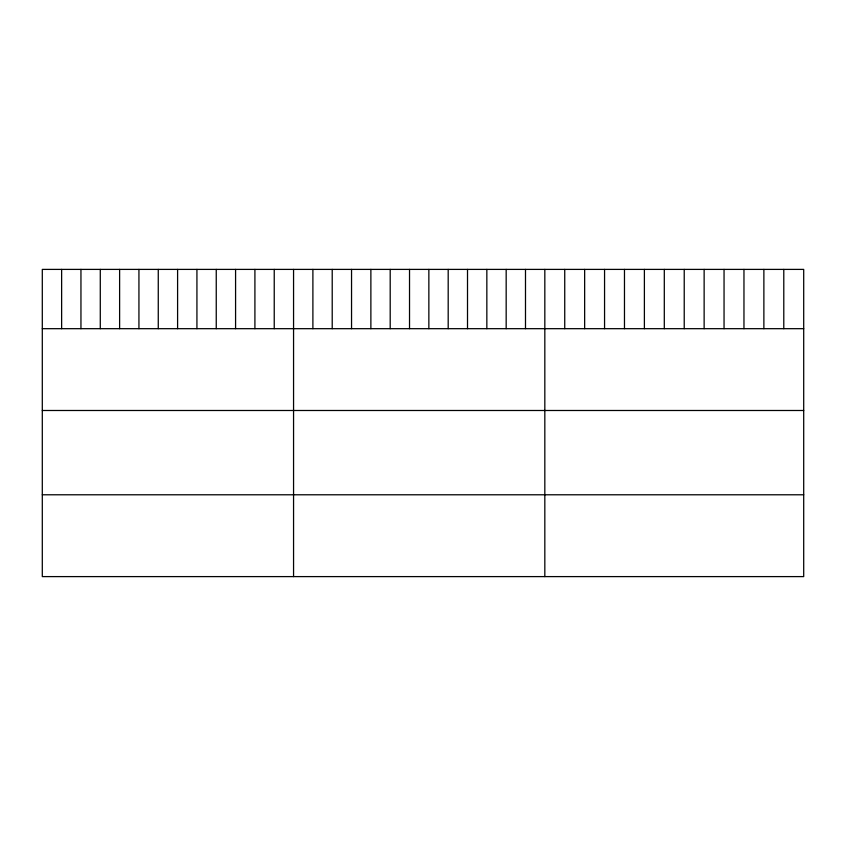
<?xml version="1.0" encoding="UTF-8"?>
<svg xmlns="http://www.w3.org/2000/svg" width="846" height="846" viewBox="0 0 846 846"><rect width="100%" height="100%" fill="white"/><g stroke="black" fill="none" stroke-linecap="round" stroke-linejoin="round"><path stroke-width="1.27" d="M803.7 328.682L803.7 576.602L42.3 576.602L42.3 269.398L803.7 269.398L803.7 328.682L42.3 328.682M42.3 410.49L803.7 410.49M42.3 494.783L803.7 494.783M783.787 269.398L783.787 328.682M763.875 269.398L763.875 328.682M743.962 269.398L743.962 328.682M724.049 269.398L724.049 328.682M704.136 269.398L704.136 328.682M684.224 269.398L684.224 328.682M664.3 269.398L664.3 328.682M644.388 269.398L644.388 328.682M624.475 269.398L624.475 328.682M604.562 269.398L604.562 328.682M584.649 269.398L584.649 328.682M564.737 269.398L564.737 328.682M544.824 269.398L544.824 576.602M525.493 269.398L525.493 328.682M506.172 269.398L506.172 328.682M486.841 269.398L486.841 328.682M467.51 269.398L467.51 328.682M448.19 269.398L448.19 328.682M428.859 269.398L428.859 328.682M409.527 269.398L409.527 328.682M390.196 269.398L390.196 328.682M370.876 269.398L370.876 328.682M351.545 269.398L351.545 328.682M332.214 269.398L332.214 328.682M312.893 269.398L312.893 328.682M293.562 269.398L293.562 576.602M274.231 269.398L274.231 328.682M254.91 269.398L254.91 328.682M235.579 269.398L235.579 328.682M216.248 269.398L216.248 328.682M196.928 269.398L196.928 328.682M177.597 269.398L177.597 328.682M158.265 269.398L158.265 328.682M138.934 269.398L138.934 328.682M119.614 269.398L119.614 328.682M100.283 269.398L100.283 328.682M80.952 269.398L80.952 328.682M61.631 269.398L61.631 328.682"/></g></svg>
